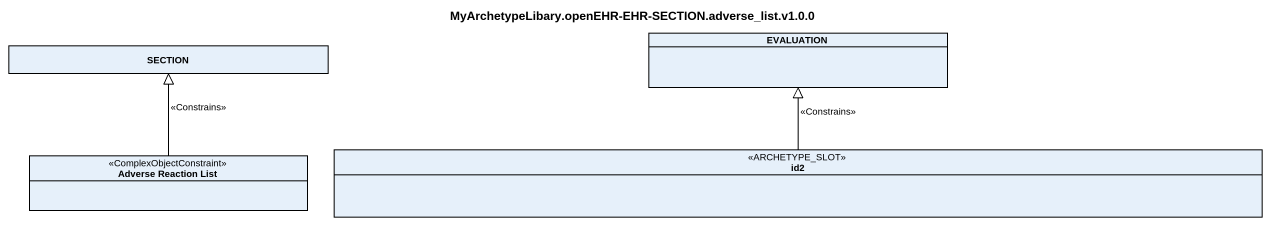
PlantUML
@startuml
title MyArchetypeLibary.openEHR-EHR-SECTION.adverse_list.v1.0.0
hide circle
hide empty members
class EVALUATION
class SECTION
class "Adverse Reaction List" as Adverse_Reaction_List <<ComplexObjectConstraint>>
class id2 <<ARCHETYPE_SLOT>>
Adverse_Reaction_List -up-|> SECTION : <<Constrains>>
id2 -up-|> EVALUATION : <<Constrains>>
@enduml
